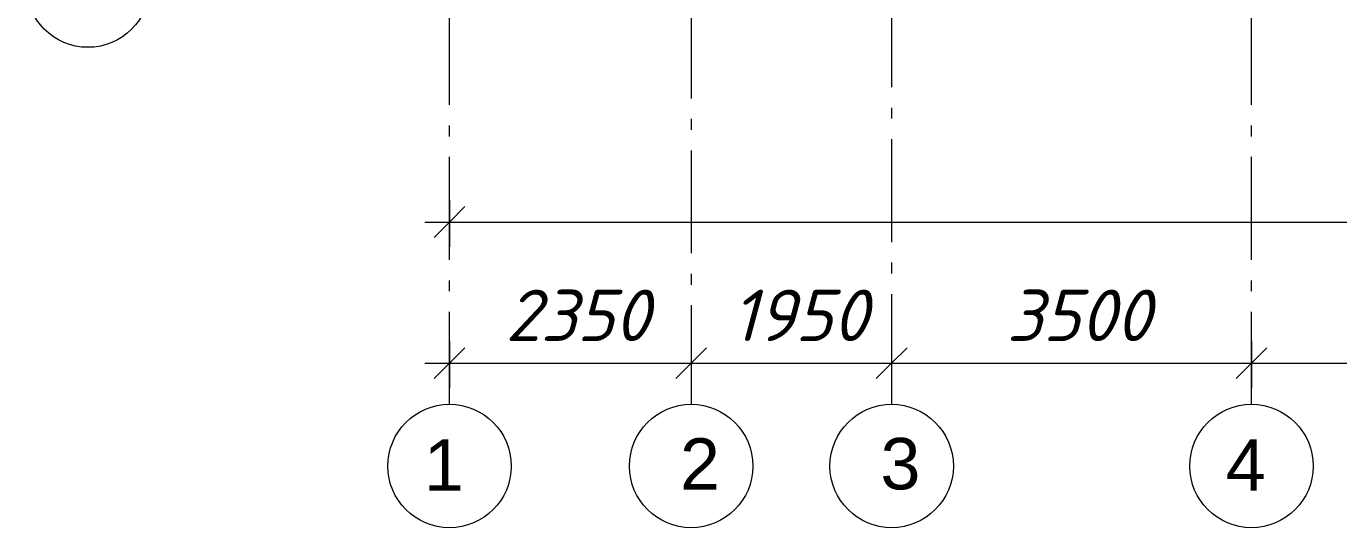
# Model space of a CAD drawing. Header units: millimetres. Extents: x -537608 to 253996, y -217170 to 186033.
# Drawn here: x -320993 to -308228, y 86251 to 91126 of the extents above; entities that cross this region are included whole.
import ezdxf

# ---------------------------------------------------------------- set-up
doc = ezdxf.new("R2010")
doc.units = ezdxf.units.MM
doc.layers.add('PDF _Геометрия', color=7, linetype='Continuous')
doc.layers.add('PDF _Текст', color=7, linetype='Continuous')
doc.styles.add('PDF ArialMT', font='arial.ttf')
doc.styles.add('PDF ISOCPEUR Italic', font='isocpeui.ttf')

msp = doc.modelspace()

# ---------------------------------------------------------------- linework, layer by layer
at = {"layer": 'PDF _Геометрия', "color": 253, "lineweight": 9, "true_color": 0xaaaaaa}
for p, q in [((-312576.1739, 91533.8662), (-312576.1739, 90533.8666)), ((-314526.1728, 91424.733), (-314526.1728, 90424.7334)), ((-316876.1732, 90360.8423), (-316876.1732, 91360.8419)), ((-309076.1776, 90360.8423), (-309076.1776, 91360.8419)), ((-312576.1739, 90333.8658), (-312576.1739, 90228.0352)), ((-316876.1732, 90055.011), (-316876.1732, 90160.8415)), ((-314526.1728, 90224.7326), (-314526.1728, 90118.8977)), ((-309076.1776, 90055.011), (-309076.1776, 90160.8415)), ((-312576.1739, 90028.0345), (-312576.1739, 89028.0349)), ((-314526.1728, 89918.9013), (-314526.1728, 88918.9017)), ((-316876.1732, 88855.0107), (-316876.1732, 89855.0102)), ((-309076.1776, 88855.0107), (-309076.1776, 89855.0102)), ((-312576.1739, 88828.0341), (-312576.1739, 88722.1992)), ((-316876.1732, 88549.175), (-316876.1732, 88655.0099)), ((-314526.1728, 88718.9009), (-314526.1728, 88613.066)), ((-309076.1776, 88549.175), (-309076.1776, 88655.0099)), ((-312576.1739, 88522.2028), (-312576.1739, 87450.5056)), ((-316876.1732, 87450.5056), (-316876.1732, 88349.1786)), ((-314526.1728, 88413.0653), (-314526.1728, 87450.5056)), ((-309076.1776, 87450.5056), (-309076.1776, 88349.1786))]:
    msp.add_line(p, q, dxfattribs=at)
at = {"layer": 'PDF _Геометрия', "lineweight": 9}
for p, q in [((-316876.1732, 89434.8183), (-316876.1732, 89222.6878)), ((-317116.1758, 89222.6878), (-213136.1964, 89222.6878)), ((-316876.1732, 89222.6878), (-316876.1732, 88982.6894)), ((-316876.1732, 88062.0951), (-316876.1732, 87849.9646)), ((-314526.1728, 88062.0951), (-314526.1728, 87849.9646)), ((-312576.1739, 88062.0951), (-312576.1739, 87849.9646)), ((-309076.1776, 88062.0951), (-309076.1776, 87849.9646)), ((-317116.1758, 87849.9646), (-314526.1728, 87849.9646)), ((-316876.1732, 87849.9646), (-316876.1732, 87609.9619)), ((-314526.1728, 87849.9646), (-312576.1739, 87849.9646)), ((-314526.1728, 87849.9646), (-314526.1728, 87609.9619)), ((-312576.1739, 87849.9646), (-309076.1776, 87849.9646)), ((-312576.1739, 87849.9646), (-312576.1739, 87609.9619)), ((-309076.1776, 87849.9646), (-304676.1779, 87849.9646)), ((-309076.1776, 87849.9646), (-309076.1776, 87609.9619))]:
    msp.add_line(p, q, dxfattribs=at)
at = {"layer": 'PDF _Геометрия', "lineweight": 20}
for p, q in [((-316726.1726, 89372.6883), (-316876.1732, 89222.6878)), ((-316876.1732, 89222.6878), (-317026.1738, 89072.6872)), ((-316726.1726, 87999.9609), (-316876.1732, 87849.9646)), ((-314376.1808, 87999.9609), (-314526.1728, 87849.9646)), ((-312426.1733, 87999.9609), (-312576.1739, 87849.9646)), ((-308926.1771, 87999.9609), (-309076.1776, 87849.9646)), ((-316876.1732, 87849.9646), (-317026.1738, 87699.964)), ((-314526.1728, 87849.9646), (-314676.1733, 87699.964)), ((-312576.1739, 87849.9646), (-312726.1744, 87699.964)), ((-309076.1776, 87849.9646), (-309226.1782, 87699.964))]:
    msp.add_line(p, q, dxfattribs=at)
for centre, radius in [((-320393.4955, 91521.2667), 599.9984), ((-316876.1779, 86850.5067), 599.9983), ((-314526.1768, 86850.5085), 599.9984), ((-312576.1778, 86850.5085), 599.9983), ((-309076.1764, 86850.5078), 600.001)]:
    msp.add_circle(centre, radius, dxfattribs=at)

# ---------------------------------------------------------------- texts
at = {"layer": 'PDF _Текст', "char_height": 500, "attachment_point": 4}
for s, insert, style in [('2350', (-316333.2414, 88315.4762), 'PDF ISOCPEUR Italic'), ('1950', (-314135.36, 88315.4762), 'PDF ISOCPEUR Italic'), ('3500', (-311458.2398, 88315.4762), 'PDF ISOCPEUR Italic'), ('1', (-317125.8297, 86859.5823), 'PDF ArialMT'), ('2', (-314634.7247, 86869.8993), 'PDF ArialMT'), ('3', (-312684.7172, 86869.8993), 'PDF ArialMT'), ('4', (-309325.8341, 86859.5823), 'PDF ArialMT')]:
    msp.add_mtext(s, dxfattribs=dict(at, insert=insert, style=style))

doc.saveas('drawing.dxf')
